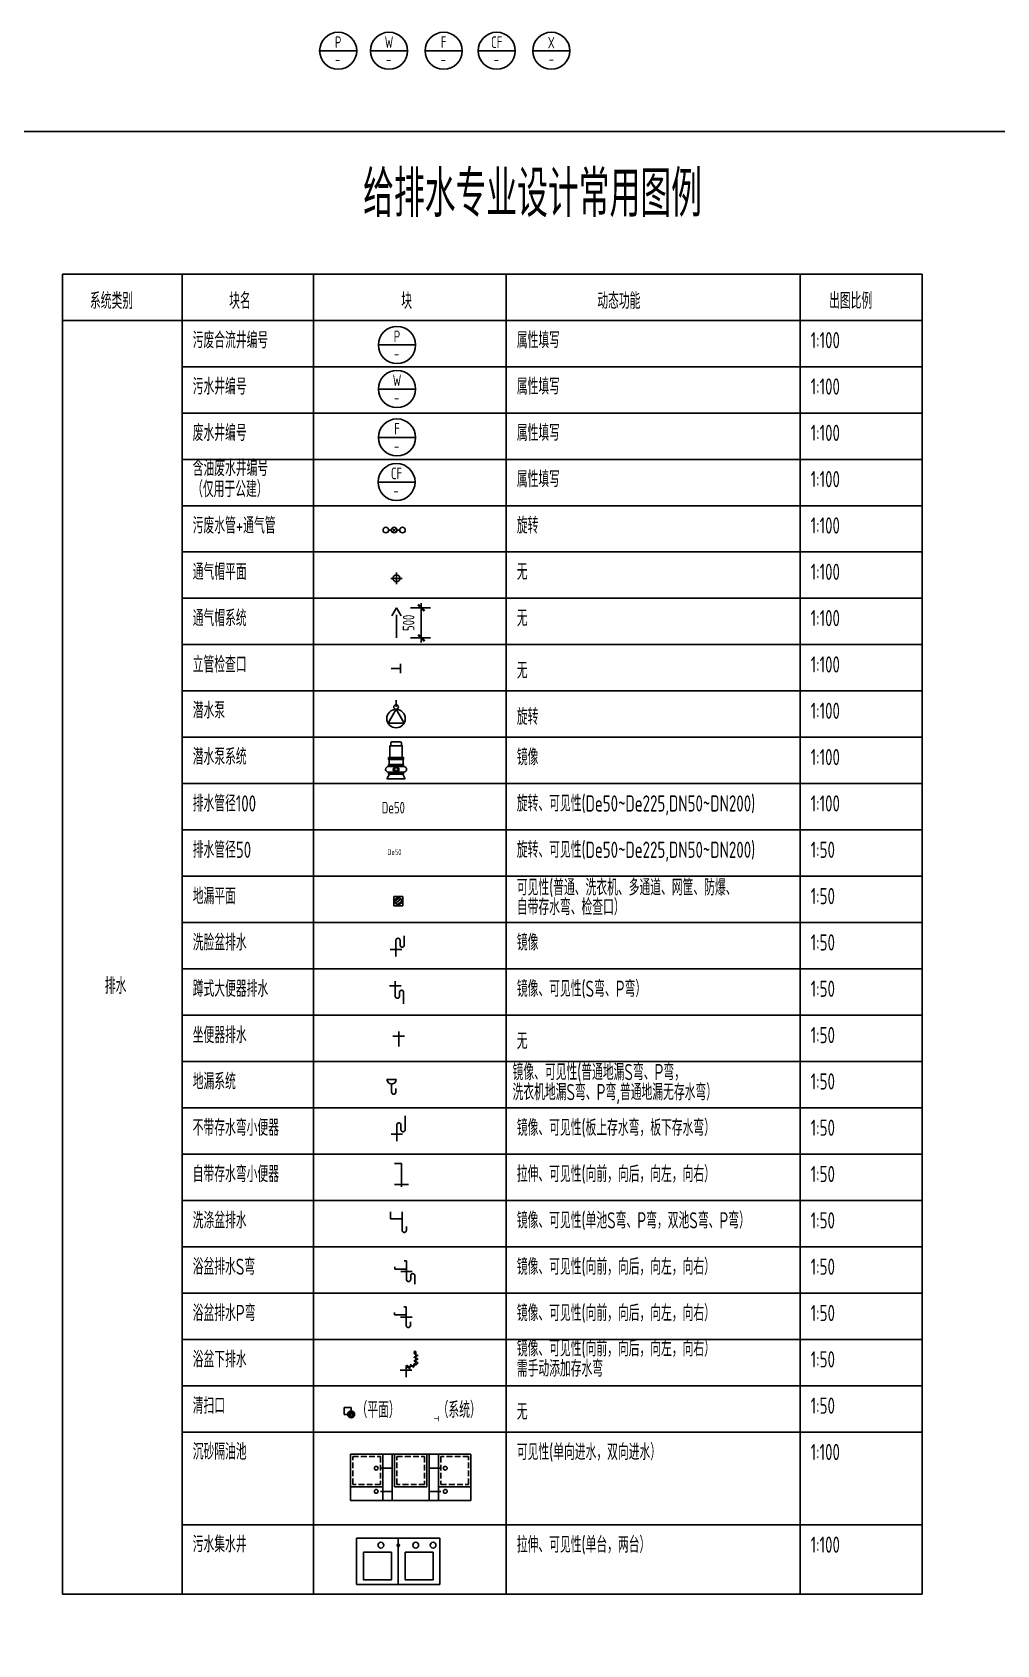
# Model space of a CAD drawing. Header units: millimetres. Extents: x -527844 to 417903, y -219119 to 112527.
# Drawn here: x 311674 to 332498, y 54161 to 88969 of the extents above; entities that cross this region are included whole.
import ezdxf
from ezdxf.enums import TextEntityAlignment as Align

# ---------------------------------------------------------------- set-up
doc = ezdxf.new("R2010")
doc.units = ezdxf.units.MM
doc.header["$LTSCALE"] = 1000
doc.header["$MEASUREMENT"] = 0
for name, pattern in [('CENTER2', [1.125, 0.75, -0.125, 0.125, -0.125]), ('DASH', [0.35, 0.25, -0.1]), ('DASHED', [0.75, 0.5, -0.25])]:
    doc.linetypes.add(name, pattern=pattern)
for name, color, linetype in [('W-DRAI-DIMS', 51, 'Continuous'), ('W-DRAI-DOME-PIPE', 4, 'DASHED'), ('W-DRAI-EQPM', 50, 'Continuous'), ('W-DRAI-FLDR', 50, 'Continuous'), ('W-DRAI-NOTE', 50, 'Continuous'), ('W-DRAI-VENT-PIPE', 5, 'CENTER2'), ('W-EQPM', 40, 'Continuous'), ('W-FRPT-HYDT-EQPM', 60, 'Continuous'), ('W-FRPT-NOTE', 60, 'Continuous'), ('W-NOTE', 40, 'Continuous'), ('W-NOTE-NAME', 40, 'Continuous')]:
    doc.layers.add(name, color=color, linetype=linetype)
doc.styles.add('TH-STYLE1', font='', dxfattribs={"width": 0.8})
doc.styles.add('TH-STYLE3', font='tssdeng.shx', dxfattribs={"width": 0.7, "bigfont": 'tssdchn.shx'})
doc.styles.get('TH-STYLE1').set_extended_font_data('STFangsong')
doc.dimstyles.new('TH-DIM100-W', dxfattribs={"dimscale": 100, "dimtxt": 2.5, "dimasz": 1, "dimexe": 2, "dimexo": 3, "dimgap": 1.5, "dimtad": 1, "dimdec": 0, "dimdsep": 46, "dimtxsty": 'TH-STYLE1', "dimblk1": 'ARCHTICK', "dimblk2": 'ARCHTICK', "dimsah": 1, "dimcen": -1, "dimclrd": 256, "dimclre": 256, "dimclrt": 256, "dimazin": 0, "dimtfac": 1, "dimtdec": 0, "dimtix": 1, "dimtmove": 2, "dimatfit": 0, "dimfxl": 0, "dimtolj": 1, "dimtzin": 0, "dimlwd": -1, "dimlwe": -1, "dimarcsym": 0})

# ---------------------------------------------------------------- blocks, each defined once
blk = doc.blocks.new('*U193')
at = {"layer": 'W-DRAI-EQPM'}
for p, q in [((-42, 42), (42, -42)), ((-42, -42), (42, 42))]:
    blk.add_line(p, q, dxfattribs=at)
for centre in [(-180, 0), (0, 0), (180, 0)]:
    blk.add_circle(centre, 60, dxfattribs=at)
at = {"layer": 'W-DRAI-VENT-PIPE'}
for p, q in [((-60, 0), (-120, 0)), ((120, 0), (60, 0))]:
    blk.add_line(p, q, dxfattribs=at)
blk = doc.blocks.new('*U358')
for p, q in [((-46, 20), (-75, -4)), ((-46, 20), (-12, 48)), ((38, 32), (-38, -32)), ((17, 73), (-12, 48)), ((57, 48), (38, 32)), ((75, 4), (46, -20)), ((-38, -32), (-57, -48)), ((12, -48), (-17, -73)), ((12, -48), (46, -20))]:
    blk.add_line(p, q)
blk.add_circle((0, 0), 75)
at = {"layer": 'Defpoints'}
for p, q in [((100, 100), (-100, 100)), ((-100, -100), (-100, 100)), ((100, -100), (100, 100)), ((100, -100), (-100, -100))]:
    blk.add_line(p, q, dxfattribs=at)
blk = doc.blocks.new('_ArchTick')
at = {"const_width": 0.5}
blk.add_lwpolyline([(-0.7, -0.7), (0.7, 0.7)], dxfattribs=at)
blk = doc.blocks.new('*D297')
at = {"layer": 'Defpoints', "color": 0, "transparency": 16777216}
for p in [(0, 0), (0, -650), (534, -650)]:
    blk.add_point(p, dxfattribs=at)
at = {"layer": 'W-DRAI-DIMS', "transparency": 16777216}
for p, q in [((534, 0), (534, 100)), ((300, 0), (734, 0)), ((534, 0), (534, -650)), ((300, -650), (734, -650)), ((534, -650), (534, -750))]:
    blk.add_line(p, q, dxfattribs=at)
at = {"layer": 'W-DRAI-DIMS', "transparency": 16777216, "xscale": 100, "yscale": 100, "zscale": 100}
for p, rotation in [((534, 0), 270), ((534, -650), 90)]:
    blk.add_blockref('_ArchTick', p, dxfattribs=dict(at, rotation=rotation))
at = {"layer": 'W-DRAI-DIMS', "transparency": 16777216, "insert": (259, -325), "char_height": 250, "attachment_point": 5, "rotation": 90, "style": 'TH-STYLE3'}
blk.add_mtext('\\A1;500', dxfattribs=at)
blk = doc.blocks.new('通气帽平面')
for p, q in [((-125, 0), (125, 0)), ((0, -125), (0, 125))]:
    blk.add_line(p, q)
blk.add_circle((0, 0), 75)
blk = doc.blocks.new('立管检查口')
for p, q in [((0, 0), (200, 0)), ((200, 100), (200, -100)), ((200, 0), (200, 0))]:
    blk.add_line(p, q)
blk = doc.blocks.new('*U296')
at = {"layer": 'W-DRAI-DIMS', "style": 'TH-STYLE3', "width": 0.7}
blk.add_text('De50', height=125, dxfattribs=at).set_placement((39, 25))
blk = doc.blocks.new('*U295')
at = {"layer": 'W-DRAI-DIMS', "style": 'TH-STYLE3', "width": 0.7}
blk.add_text('De50', height=250, dxfattribs=at).set_placement((39, 25))
blk = doc.blocks.new('*U265')
at = {"layer": 'W-DRAI-DOME-PIPE'}
for p, q in [((-90, 95), (-90, -80)), ((0, -80), (0, 0))]:
    blk.add_line(p, q, dxfattribs=at)
blk.add_arc((-45, -80), 45, 180, 0, dxfattribs=at)
at = {"layer": 'W-DRAI-EQPM'}
blk.add_line((-190, 195), (10, 195), dxfattribs=at)
blk.add_arc((-90, 195), 100, 180, 0, dxfattribs=at)
blk = doc.blocks.new('*U183')
at = {"layer": 'W-DRAI-DOME-PIPE'}
for p, q in [((0, 350), (0, 0)), ((90, 250), (90, 350)), ((180, 250), (180, 450))]:
    blk.add_line(p, q, dxfattribs=at)
for centre, start, end in [((45, 350), 0, 180), ((135, 250), 180, 0)]:
    blk.add_arc(centre, 45, start, end, dxfattribs=at)
at = {"layer": 'W-DRAI-EQPM'}
blk.add_line((-125, 150), (125, 150), dxfattribs=at)
blk = doc.blocks.new('坐便器排水')
at = {"layer": 'W-DRAI-DOME-PIPE'}
blk.add_line((0, 320), (0, 0), dxfattribs=at)
at = {"layer": 'W-DRAI-EQPM'}
blk.add_line((125, 220), (-125, 220), dxfattribs=at)
blk = doc.blocks.new('*U184')
at = {"layer": 'W-DRAI-DOME-PIPE'}
for p, q in [((0, 350), (0, 0)), ((90, 250), (90, 350)), ((180, 250), (180, 550))]:
    blk.add_line(p, q, dxfattribs=at)
for centre, start, end in [((45, 350), 0, 180), ((135, 250), 180, 0)]:
    blk.add_arc(centre, 45, start, end, dxfattribs=at)
at = {"layer": 'W-DRAI-EQPM'}
blk.add_line((125, 150), (-125, 150), dxfattribs=at)
blk = doc.blocks.new('清扫口系统')
at = {"const_width": 13}
for points in [[(0, 0), (97.5, 0)], [(97.5, 58.5), (97.5, -58.5)]]:
    blk.add_lwpolyline(points, dxfattribs=at)
blk = doc.blocks.new('*U254')
at = {"layer": 'W-DRAI-DOME-PIPE'}
for p, q in [((-430, 370), (-430, 520)), ((-180, 370), (-430, 370)), ((-180, 120), (-180, 520)), ((-90, 120), (-90, 200))]:
    blk.add_line(p, q, dxfattribs=at)
blk.add_arc((-135, 120), 45, 180, 0, dxfattribs=at)
blk = doc.blocks.new('*U185')
at = {"layer": 'W-DRAI-DOME-PIPE'}
for p, q in [((-340, 95), (-340, 145)), ((-90, 95), (-340, 95)), ((-90, 270), (-140, 270)), ((-90, -130), (-90, 270)), ((-90, 270), (-90, 270)), ((0, -130), (0, -50)), ((90, -50), (90, -230))]:
    blk.add_line(p, q, dxfattribs=at)
for centre, start, end in [((-45, -130), 180, 0), ((45, -50), 0, 180)]:
    blk.add_arc(centre, 45, start, end, dxfattribs=at)
at = {"layer": 'W-DRAI-EQPM'}
blk.add_line((-215, 45), (35, 45), dxfattribs=at)
blk = doc.blocks.new('*U203')
at = {"layer": 'W-DRAI-DOME-PIPE'}
for p, q in [((191848, -125041), (191848, -125361)), ((191938, -125361), (191938, -125281)), ((192028, -125281), (192028, -125531))]:
    blk.add_line(p, q, dxfattribs=at)
for centre, start, end in [((191983, -125281), 0, 180), ((191893, -125361), 180, 0)]:
    blk.add_arc(centre, 45, start, end, dxfattribs=at)
at = {"layer": 'W-DRAI-EQPM'}
blk.add_line((191973, -125141), (191723, -125141), dxfattribs=at)
blk = doc.blocks.new('*U204')
at = {"layer": 'W-DRAI-DOME-PIPE'}
for p, q in [((-150, 601), (0, 601)), ((0, 601), (0, 0))]:
    blk.add_line(p, q, dxfattribs=at)
at = {"layer": 'W-DRAI-EQPM'}
blk.add_line((-150, 150), (150, 150), dxfattribs=at)
blk = doc.blocks.new('*U205')
at = {"layer": 'W-DRAI-DOME-PIPE'}
for p, q in [((-340, 95), (-340, 145)), ((-90, 95), (-340, 95)), ((-90, 270), (-140, 270)), ((-90, -130), (-90, 270)), ((-90, 270), (-90, 270)), ((0, -130), (0, -50))]:
    blk.add_line(p, q, dxfattribs=at)
blk.add_arc((-45, -130), 45, 180, 0, dxfattribs=at)
at = {"layer": 'W-DRAI-EQPM'}
blk.add_line((-215, 45), (35, 45), dxfattribs=at)
blk = doc.blocks.new('*U206')
for p, q in [((-173, -350), (0, -50)), ((0, -50), (173, -350)), ((173, -350), (-173, -350))]:
    blk.add_line(p, q)
for centre, radius in [((0, 0), 50), ((0, -250), 200)]:
    blk.add_circle(centre, radius)
at = {"layer": 'Defpoints'}
blk.add_line((0, 0), (0, 150), dxfattribs=at)
blk = doc.blocks.new('污水井编号')
at = {"layer": 'W-DRAI-EQPM'}
blk.add_circle((0, 400), 400, dxfattribs=at)
at = {"layer": 'W-DRAI-NOTE'}
blk.add_line((400, 400), (-400, 400), dxfattribs=at)
at = {"layer": 'W-DRAI-NOTE', "style": 'TH-STYLE3', "width": 0.7}
blk.add_text('W', height=250, dxfattribs=at).set_placement((0, 586), align=Align.MIDDLE)
at = {"layer": 'W-DRAI-NOTE', "style": 'TH-STYLE3', "width": 0.7, "flags": 8}
blk.add_attdef('-', text='', height=250, dxfattribs=at).set_placement((-10, 90), align=Align.CENTER)
blk = doc.blocks.new('污废合流井编号')
at = {"layer": 'W-DRAI-EQPM'}
blk.add_circle((0, 400), 400, dxfattribs=at)
at = {"layer": 'W-DRAI-NOTE'}
blk.add_line((400, 400), (-400, 400), dxfattribs=at)
at = {"layer": 'W-DRAI-NOTE', "style": 'TH-STYLE3', "width": 0.7}
blk.add_text('P', height=250, dxfattribs=at).set_placement((0, 586), align=Align.MIDDLE)
at = {"layer": 'W-DRAI-NOTE', "style": 'TH-STYLE3', "width": 0.7, "flags": 8}
blk.add_attdef('-', text='', height=250, dxfattribs=at).set_placement((-10, 90), align=Align.CENTER)
blk = doc.blocks.new('废水井编号')
at = {"layer": 'W-DRAI-EQPM'}
blk.add_circle((0, 400), 400, dxfattribs=at)
at = {"layer": 'W-DRAI-NOTE'}
blk.add_line((400, 400), (-400, 400), dxfattribs=at)
at = {"layer": 'W-DRAI-NOTE', "style": 'TH-STYLE3', "width": 0.7}
blk.add_text('F', height=250, dxfattribs=at).set_placement((0, 586), align=Align.MIDDLE)
at = {"layer": 'W-DRAI-NOTE', "style": 'TH-STYLE3', "width": 0.7, "flags": 8}
blk.add_attdef('-', text='', height=250, dxfattribs=at).set_placement((-10, 90), align=Align.CENTER)
blk = doc.blocks.new('含油废水井编号')
at = {"layer": 'W-DRAI-EQPM'}
blk.add_circle((0, 400), 400, dxfattribs=at)
at = {"layer": 'W-DRAI-NOTE'}
blk.add_line((400, 400), (-400, 400), dxfattribs=at)
at = {"layer": 'W-DRAI-NOTE', "style": 'TH-STYLE3', "width": 0.7}
blk.add_text('CF', height=250, dxfattribs=at).set_placement((0, 586), align=Align.MIDDLE)
at = {"layer": 'W-DRAI-NOTE', "style": 'TH-STYLE3', "width": 0.7, "flags": 8}
blk.add_attdef('-', text='', height=250, dxfattribs=at).set_placement((-10, 90), align=Align.CENTER)
blk = doc.blocks.new('*U256')
at = {"linetype": 'Continuous'}
for p, q in [((-115, 713), (-115, 777)), ((115, 713), (-115, 713)), ((-91, 801), (91, 801)), ((115, 777), (115, 713)), ((-150, 415), (-150, 305)), ((150, 415), (-150, 415)), ((150, 305), (150, 415)), ((-143, 102), (-200, 0)), ((200, 0), (-200, 0)), ((167, 264), (-167, 264)), ((-167, 144), (167, 144)), ((-150, 305), (150, 305)), ((143, 102), (200, 0))]:
    blk.add_line(p, q, dxfattribs=at)
for points in [[(132, 457), (-132, 457), (-132, 713), (132, 713)], [(162, 436), (-162, 436), (-162, 457), (162, 457)], [(162, 415), (-162, 415), (-162, 436), (162, 436)], [(162, 285), (-162, 285), (-162, 305), (162, 305)], [(162, 264), (-162, 264), (-162, 285), (162, 285)], [(162, 123), (-162, 123), (-162, 144), (162, 144)], [(162, 102), (-162, 102), (-162, 123), (162, 123)]]:
    blk.add_lwpolyline(points, close=True, dxfattribs=at)
for radius in [61.1, 36.6]:
    blk.add_circle((0, 204), radius)
for centre, radius, start, end in [((-91, 777), 23.7, 90, 180), ((91, 777), 23.7, 0, 90), ((-167, 204), 60, 90, 270), ((167, 204), 60, 270, 90)]:
    blk.add_arc(centre, radius, start, end, dxfattribs=at)
blk = doc.blocks.new('清扫口平面')
blk.add_lwpolyline([(-37.5, -37.5), (37.5, -37.5), (37.5, 37.5), (-37.5, 37.5)], close=True)
blk.add_circle((0, 0), 75)
at = {"layer": 'Defpoints'}
for p, q in [((0, 150), (-150, 150)), ((-150, 0), (-150, 150)), ((0, 0), (-150, 0)), ((0, 0), (0, 150))]:
    blk.add_line(p, q, dxfattribs=at)
blk = doc.blocks.new('*U280')
for p, q in [((0, 1000), (1800, 1000)), ((0, 0), (0, 1000)), ((900, 1000), (900, 0)), ((1800, 1000), (1800, 0)), ((1800, 0), (0, 0))]:
    blk.add_line(p, q)
for points in [[(150, 700), (750, 700), (750, 100), (150, 100)], [(1650, 700), (1050, 700), (1050, 100), (1650, 100)]]:
    blk.add_lwpolyline(points, close=True)
for centre, radius in [((525, 850), 62.5), ((900, 850), 25), ((1275, 850), 62.5), ((1650, 850), 62.5)]:
    blk.add_circle(centre, radius)
blk = doc.blocks.new('*U261')
at = {"layer": 'W-DRAI-DOME-PIPE', "linetype": 'DASH'}
for p, q in [((900, -300), (554, -300)), ((1700, -300), (2046, -300)), ((900, -800), (554, -800)), ((1700, -800), (2046, -800))]:
    blk.add_line(p, q, dxfattribs=at)
at = {"layer": 'W-DRAI-EQPM'}
for p, q in [((0, -1000), (0, 0)), ((0, 0), (2600, 0)), ((700, -1000), (700, 0)), ((900, -1000), (900, 0)), ((1700, -1000), (1700, 0)), ((1900, -1000), (1900, 0)), ((2600, 0), (2600, -1000)), ((2600, -1000), (2600, 0)), ((2600, 0), (2600, -1000)), ((2600, -1000), (0, -1000))]:
    blk.add_line(p, q, dxfattribs=at)
for points in [[(0, 0), (700, 0), (700, -700), (0, -700)], [(950, 0), (1650, 0), (1650, -700), (950, -700)], [(2600, 0), (1900, 0), (1900, -700), (2600, -700)]]:
    blk.add_lwpolyline(points, close=True, dxfattribs=at)
at = {"layer": 'W-DRAI-EQPM', "linetype": 'DASH', "ltscale": 0.5}
for points in [[(50, -50), (650, -50), (650, -650), (50, -650)], [(1000, -50), (1600, -50), (1600, -650), (1000, -650)], [(2550, -50), (1950, -50), (1950, -650), (2550, -650)]]:
    blk.add_lwpolyline(points, close=True, dxfattribs=at)
at = {"layer": 'W-DRAI-EQPM'}
for centre in [(554, -300), (2046, -300), (554, -800), (2046, -800)]:
    blk.add_circle(centre, 40, dxfattribs=at)
blk = doc.blocks.new('*U268')
at = {"layer": 'W-NOTE'}
blk.add_lwpolyline([(0, 0), (1146, 0), (1146, 574), (0, 574)], close=True, dxfattribs=at)
blk = doc.blocks.new('*U290')
at = {"layer": 'W-DRAI-DIMS'}
blk.add_open_spline([(125, 445), (106, 445), (43, 382), (242, 370), (6, 323), (244, 285), (9, 243), (204, 215), (149, 181), (125, 159)], degree=3, knots=[0, 0, 0, 0, 56.556266, 146.014528, 235.441722, 324.899984, 414.327177, 503.78544, 560.082241, 560.082241, 560.082241, 560.082241], dxfattribs=at)
at = {"layer": 'W-DRAI-DIMS', "start_tangent": (-0.591556, 0.806264), "end_tangent": (-0.237381, -0.971417)}
blk.add_spline([(125, 159), (96, 188), (70, 107), (14, 163), (-13, 76), (-61, 147), (-90, 95)], degree=3, dxfattribs=at)
at = {"layer": 'W-DRAI-DOME-PIPE', "color": 10}
for p, q in [((80, 445), (125, 445)), ((125, 445), (125, 159)), ((125, 159), (-90, 95))]:
    blk.add_line(p, q, dxfattribs=at)
at = {"layer": 'W-DRAI-DOME-PIPE'}
blk.add_line((-90, -105), (-90, 145), dxfattribs=at)
at = {"layer": 'W-DRAI-EQPM'}
blk.add_line((-215, 45), (35, 45), dxfattribs=at)
blk = doc.blocks.new('消防进户管编号')
at = {"layer": 'W-FRPT-HYDT-EQPM'}
blk.add_circle((0, 400), 400, dxfattribs=at)
at = {"layer": 'W-FRPT-NOTE'}
blk.add_line((-400, 400), (400, 400), dxfattribs=at)
at = {"layer": 'W-FRPT-NOTE', "style": 'TH-STYLE3', "width": 0.7}
blk.add_text('X', height=250, dxfattribs=at).set_placement((0, 574), align=Align.MIDDLE)
at = {"layer": 'W-FRPT-NOTE', "style": 'TH-STYLE3', "width": 0.7, "flags": 8}
blk.add_attdef('-', text='', height=250, dxfattribs=at).set_placement((0, 96), align=Align.CENTER)
blk = doc.blocks.new('2019_0311_182735', base_point=(317879, 88569))
at = {"layer": 'W-DRAI-EQPM'}
for name, p in [('污废合流井编号', (318279, 88169)), ('废水井编号', (320556, 88169)), ('含油废水井编号', (321702, 88169))]:
    blk.add_blockref(name, p, dxfattribs=at).add_auto_attribs({'-': '-'})
ref = blk.add_blockref('污水井编号', (319376, 88169), dxfattribs=at)
ref.add_attrib('-', '-', dxfattribs={"layer": 'W-DRAI-NOTE', "height": 250, "style": 'TH-STYLE3', "width": 0.7}).set_placement((319366, 88259), align=Align.CENTER)
at = {"layer": 'W-FRPT-HYDT-EQPM'}
blk.add_blockref('消防进户管编号', (322880, 88169), dxfattribs=at).add_auto_attribs({'-': '-'})
blk = doc.blocks.new('通气帽系统')
at = {"layer": 'W-DRAI-DOME-PIPE'}
blk.add_line((0, -150), (0, -650), dxfattribs=at)
at = {"layer": 'W-DRAI-EQPM'}
for p in [(-100, -173.2), (100, -173.2)]:
    blk.add_line(p, (0, 0), dxfattribs=at)
at = {"layer": 'W-DRAI-DIMS'}
dim = blk.add_linear_dim(base=(533.5, -650), p1=(0, 0), p2=(0, -650), angle=90, text='500', dimstyle='TH-DIM100-W', override={"dimtxsty": 'TH-STYLE3'}, dxfattribs=at)
dim.commit()
dim.dimension.update_dxf_attribs({"geometry": '*D297', "text_midpoint": (258.5, -325)})

msp = doc.modelspace()

# ---------------------------------------------------------------- linework, layer by layer
for p, q in [((312330.16, 83749.28), (312330.16, 55249.28)), ((312330.16, 83749.28), (330886.41, 83749.28)), ((314907.16, 83749.28), (314907.16, 55249.28)), ((317745.69, 83749.28), (317745.69, 55249.28)), ((321905.24, 83749.28), (321905.24, 55249.28)), ((328249.9, 83749.28), (328249.9, 55249.28)), ((330886.41, 83749.28), (330886.41, 55249.28)), ((312330.16, 82749.28), (330886.41, 82749.28)), ((314907.16, 81749.28), (330886.41, 81749.28)), ((314907.16, 80749.28), (330886.41, 80749.28)), ((314907.16, 79749.28), (330886.41, 79749.28)), ((314907.16, 78749.28), (330886.41, 78749.28)), ((314907.16, 77749.28), (330886.41, 77749.28)), ((314907.16, 76749.28), (330886.41, 76749.28)), ((314907.16, 75749.28), (330886.41, 75749.28)), ((314907.16, 74749.28), (330886.41, 74749.28)), ((314907.16, 73749.28), (330886.41, 73749.28)), ((314907.16, 72749.28), (330886.41, 72749.28)), ((314907.16, 71749.28), (330886.41, 71749.28)), ((314907.16, 70749.28), (330886.41, 70749.28)), ((314907.16, 69749.28), (330886.41, 69749.28)), ((314907.16, 68749.28), (330886.41, 68749.28)), ((314907.16, 67749.28), (330886.41, 67749.28)), ((314907.16, 66749.28), (330886.41, 66749.28)), ((314907.16, 65749.28), (330886.41, 65749.28)), ((314907.16, 64749.28), (330886.41, 64749.28)), ((314907.16, 63749.28), (330886.41, 63749.28)), ((314907.16, 62749.28), (330886.41, 62749.28)), ((314907.16, 61749.28), (330886.41, 61749.28)), ((314907.16, 60749.28), (330886.41, 60749.28)), ((314907.16, 59749.28), (330886.41, 59749.28)), ((314907.16, 58749.28), (330886.41, 58749.28)), ((314907.16, 56749.28), (330886.41, 56749.28)), ((312330.16, 55249.28), (330886.41, 55249.28))]:
    msp.add_line(p, q)

# ---------------------------------------------------------------- block references
at = {"layer": 'W-DRAI-DIMS'}
for name, p in [('*U295', (319179.41, 72079.89)), ('*U296', (319302.56, 71182.38))]:
    msp.add_blockref(name, p, dxfattribs=at)
at = {"layer": 'W-DRAI-EQPM'}
for name, p in [('污废合流井编号', (319548.81, 81818.05)), ('废水井编号', (319548.81, 79821.75)), ('含油废水井编号', (319539.04, 78859.37))]:
    msp.add_blockref(name, p, dxfattribs=at).add_auto_attribs({'-': '-'})
ref = msp.add_blockref('污水井编号', (319548.81, 80867.17), dxfattribs=at)
ref.add_attrib('-', '-', dxfattribs={"layer": 'W-DRAI-NOTE', "height": 250, "style": 'TH-STYLE3', "width": 0.7}).set_placement((319539.04, 80957.31), align=Align.CENTER)
for name, p in [('*U193', (319488.29, 78222.56)), ('通气帽平面', (319538.01, 77178.72)), ('通气帽系统', (319539.98, 76544.65)), ('立管检查口', (319425.53, 75235.67)), ('*U256', (319528.88, 72853.63)), ('*U183', (319526.06, 69015.2)), ('*U203', (127663.23, 193523.63)), ('坐便器排水', (319586.6, 67076.81)), ('*U265', (319522.89, 66169.64)), ('*U184', (319544.59, 65030.32)), ('*U204', (319648.06, 63944.72)), ('*U254', (319840.67, 62986.72)), ('*U185', (319844.41, 62176.23)), ('*U205', (319838.45, 61184.22)), ('*U290', (319833.65, 60043.65)), ('清扫口平面', (318559.76, 59133.18)), ('清扫口系统', (320350.88, 59038.92)), ('*U261', (318545.69, 58271.87)), ('*U280', (318677.3, 55459.04))]:
    msp.add_blockref(name, p, dxfattribs=at)
at = {"layer": 'W-DRAI-FLDR'}
msp.add_blockref('*U358', (319578.3, 70212.53), dxfattribs=at)
at = {"layer": 'W-EQPM'}
msp.add_blockref('*U206', (319528.88, 74403.63), dxfattribs=at)
at = {"layer": 'W-FRPT-HYDT-EQPM', "linetype": 'Continuous'}
msp.add_blockref('2019_0311_182735', (317879.12, 88568.61), dxfattribs=at)
at = {"layer": 'W-NOTE', "xscale": 100, "yscale": 100, "zscale": 100}
msp.add_blockref('*U268', (287691.48, 29426.82), dxfattribs=at)

# ---------------------------------------------------------------- texts
at = {"layer": 'W-NOTE', "style": 'TH-STYLE3', "width": 0.7}
for s, p in [('系统类别', (312919.75, 82996.02)), ('块名', (315925.93, 82996.02)), ('块', (319640.81, 82996.02)), ('动态功能', (323874.03, 82996.02)), ('出图比例', (328877.8, 82996.02)), ('污废合流井编号', (315138.6, 82146.39)), ('属性填写', (322136.68, 82146.39)), ('1:100', (328481.33, 82146.39)), ('污水井编号', (315138.6, 81146.39)), ('属性填写', (322136.68, 81146.39)), ('1:100', (328481.33, 81146.39)), ('废水井编号', (315138.6, 80146.39)), ('属性填写', (322136.68, 80146.39)), ('1:100', (328481.33, 80146.39)), ('含油废水井编号', (315138.6, 79386.67)), ('属性填写', (322136.68, 79146.39)), ('1:100', (328481.33, 79146.39)), ('（仅用于公建）', (315125.73, 78931.14)), ('污废水管+通气管', (315138.6, 78146.39)), ('旋转', (322136.68, 78146.39)), ('1:100', (328481.33, 78146.39)), ('通气帽平面', (315138.6, 77146.39)), ('无', (322136.68, 77146.39)), ('1:100', (328481.33, 77146.39)), ('通气帽系统', (315138.6, 76146.39)), ('无', (322136.68, 76146.39)), ('1:100', (328481.33, 76146.39)), ('立管检查口', (315138.6, 75146.39)), ('无', (322136.68, 75016.77)), ('1:100', (328481.33, 75146.39)), ('潜水泵', (315138.6, 74154.59)), ('1:100', (328481.33, 74146.39)), ('旋转', (322136.68, 74016.77)), ('潜水泵系统', (315138.6, 73154.59)), ('镜像', (322136.68, 73146.39)), ('1:100', (328481.33, 73146.39)), ('排水管径100', (315138.6, 72146.39)), ('旋转、可见性(De50~De225,DN50~DN200)', (322136.68, 72146.39)), ('1:100', (328481.33, 72146.39)), ('排水管径50', (315138.6, 71146.39)), ('旋转、可见性(De50~De225,DN50~DN200)', (322136.68, 71146.39)), ('1:50', (328481.33, 71146.39)), ('可见性(普通、洗衣机、多通道、网筐、防爆、', (322136.68, 70333.67)), ('地漏平面', (315138.6, 70146.39)), ('1:50', (328481.33, 70146.39)), ('自带存水弯、检查口）', (322136.68, 69910.17)), ('洗脸盆排水', (315138.6, 69146.39)), ('镜像', (322136.68, 69146.39)), ('1:50', (328481.33, 69146.39)), ('排水', (313240.95, 68208.69)), ('蹲式大便器排水', (315138.6, 68146.39)), ('镜像、可见性(S弯、P弯）', (322136.68, 68146.39)), ('1:50', (328481.33, 68146.39)), ('坐便器排水', (315138.6, 67146.39)), ('无', (322136.68, 67016.77)), ('1:50', (328481.33, 67146.39)), ('地漏系统', (315138.6, 66146.39)), ('镜像、可见性(普通地漏S弯、P弯，', (322044.02, 66347.06)), ('1:50', (328481.33, 66146.39)), ('洗衣机地漏S弯、P弯,普通地漏无存水弯）', (322044.02, 65914.85)), ('不带存水弯小便器', (315138.6, 65146.39)), ('镜像、可见性(板上存水弯，板下存水弯）', (322136.68, 65146.39)), ('1:50', (328481.33, 65146.39)), ('自带存水弯小便器', (315138.6, 64146.39)), ('拉伸、可见性(向前，向后，向左，向右）', (322136.68, 64146.39)), ('1:50', (328481.33, 64146.39)), ('洗涤盆排水', (315138.6, 63146.39)), ('镜像、可见性(单池S弯、P弯，双池S弯、P弯）', (322136.68, 63146.39)), ('1:50', (328481.33, 63146.39)), ('浴盆排水S弯', (315138.6, 62146.39)), ('镜像、可见性(向前，向后，向左，向右）', (322136.68, 62146.39)), ('1:50', (328481.33, 62146.39)), ('浴盆排水P弯', (315138.6, 61146.39)), ('镜像、可见性(向前，向后，向左，向右）', (322136.68, 61146.39)), ('1:50', (328481.33, 61146.39)), ('镜像、可见性(向前，向后，向左，向右）', (322136.68, 60383.38)), ('浴盆下排水', (315138.6, 60146.39)), ('需手动添加存水弯', (322136.68, 59947.62)), ('1:50', (328481.33, 60146.39)), ('清扫口', (315138.6, 59146.39)), ('（平面）', (318676.37, 59056.25)), ('（系统）', (320426.85, 59056.25)), ('无', (322136.68, 59016.77)), ('1:50', (328481.33, 59146.39)), ('沉砂隔油池', (315138.6, 58154.59)), ('可见性(单向进水，双向进水）', (322136.68, 58146.39)), ('1:100', (328481.33, 58146.39)), ('污水集水井', (315138.6, 56154.59)), ('拉伸、可见性(单台，两台）', (322136.68, 56146.39)), ('1:100', (328481.33, 56146.39))]:
    msp.add_text(s, height=350, dxfattribs=at).set_placement(p)
at = {"layer": 'W-NOTE-NAME', "style": 'TH-STYLE3', "width": 0.7}
msp.add_text('给排水专业设计常用图例  ', height=1000, dxfattribs=at).set_placement((318817.33, 84982.2))

doc.saveas('drawing.dxf')
